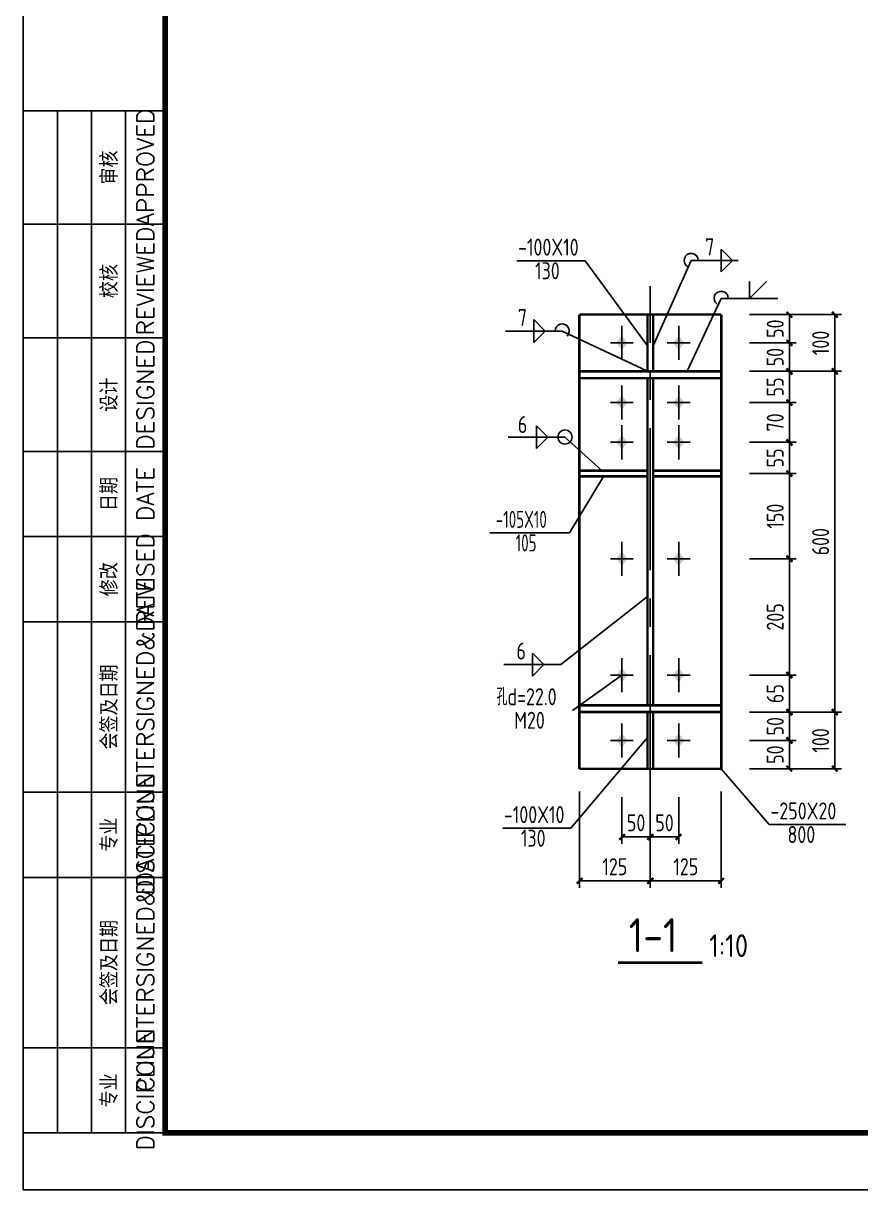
# Model space of a CAD drawing. Header units: millimetres. Extents: x 866309 to 879639, y 39442 to 44891.
# Drawn here: x 877299.4 to 877446.9, y 39448.6 to 39654 of the extents above; entities that cross this region are included whole.
import ezdxf
from ezdxf.enums import TextEntityAlignment as Align

# ---------------------------------------------------------------- set-up
doc = ezdxf.new("R2010")
doc.units = ezdxf.units.MM
doc.header["$LTSCALE"] = 1000
doc.header["$MEASUREMENT"] = 0
for name, pattern in [('2', [11.4, 9, -0.9, 0.6, -0.9]), ('CENTER', [2, 1.25, -0.25, 0.25, -0.25]), ('DOTE', [2.42, 2, -0.2, 0.02, -0.2])]:
    doc.linetypes.add(name, pattern=pattern)
for name, color, linetype in [('10', 7, 'Continuous'), ('1000', 2, 'Continuous'), ('20', 2, 'Continuous'), ('DIM', 7, 'Continuous'), ('DOTE', 1, 'DOTE'), ('中文', 7, 'Continuous'), ('尺寸标注', 7, 'Continuous'), ('焊缝标注', 3, 'Continuous'), ('螺栓孔标注', 253, 'Continuous'), ('轴线', 253, '2'), ('钢板标注', 253, 'Continuous')]:
    doc.layers.add(name, color=color, linetype=linetype)
doc.styles.add('ECEC_TK', font='txt_l.shx', dxfattribs={"bigfont": 'hztxt_l.shx'})
doc.styles.add('GBHZ', font='gbenor.shx', dxfattribs={"width": 0.9, "bigfont": 'gbcbig.shx'})
doc.dimstyles.new('Y10', dxfattribs={"dimscale": 0, "dimtxt": 3, "dimasz": 0.01, "dimexe": 1.2, "dimexo": 1, "dimgap": 1, "dimtad": 1, "dimdec": 0, "dimlfac": 10, "dimzin": 0, "dimdsep": 46, "dimtxsty": 'GBHZ', "dimblk1": 'DX', "dimblk2": 'DX', "dimsah": 1, "dimcen": 0.09, "dimdle": 1, "dimadec": 0, "dimazin": 0, "dimtfac": 1, "dimtdec": 0, "dimtix": 1, "dimtmove": 2, "dimatfit": 3, "dimldrblk": 'DX', "dimfxl": 0, "dimtolj": 1, "dimtzin": 0, "dimarcsym": 0})

# ---------------------------------------------------------------- blocks, each defined once
blk = doc.blocks.new('DX')
at = {"color": 0, "linetype": 'ByBlock', "const_width": 40}
blk.add_lwpolyline([(-54, -51), (46, 49)], dxfattribs=at)
blk = doc.blocks.new('*D2074')
at = {"layer": 'Defpoints', "color": 0, "linetype": 'ByBlock', "transparency": 16777216}
for p in [(877426.62, 39602.73, -3), (877426.32, 39597.73, -3), (877434.32, 39597.73)]:
    blk.add_point(p, dxfattribs=at)
at = {"layer": 'DIM', "color": 0, "linetype": 'ByBlock', "lineweight": -2, "transparency": 16777216}
for p, q in [((877427.62, 39602.73), (877435.52, 39602.73)), ((877434.32, 39602.72), (877434.32, 39597.74)), ((877427.32, 39597.73), (877435.52, 39597.73))]:
    blk.add_line(p, q, dxfattribs=at)
at = {"layer": 'DIM', "color": 0, "linetype": 'ByBlock', "lineweight": -2, "transparency": 16777216, "xscale": 0.01, "yscale": 0.01, "zscale": 0.01}
for p, rotation in [((877434.32, 39602.73), 90), ((877434.32, 39597.73), 270)]:
    blk.add_blockref('DX', p, dxfattribs=dict(at, rotation=rotation))
at = {"layer": 'DIM', "color": 0, "linetype": 'ByBlock', "transparency": 16777216, "insert": (877431.82, 39600.23), "char_height": 3, "attachment_point": 5, "rotation": 90, "style": 'GBHZ'}
blk.add_mtext('\\A1;50', dxfattribs=at)
blk = doc.blocks.new('*D2075')
at = {"layer": 'Defpoints', "color": 0, "linetype": 'ByBlock', "transparency": 16777216}
for p in [(877426.32, 39597.73, -3), (877426.32, 39592.73, -3), (877434.32, 39592.73)]:
    blk.add_point(p, dxfattribs=at)
at = {"layer": 'DIM', "color": 0, "linetype": 'ByBlock', "lineweight": -2, "transparency": 16777216}
for p, q in [((877427.32, 39597.73), (877435.52, 39597.73)), ((877434.32, 39597.72), (877434.32, 39592.74)), ((877427.32, 39592.73), (877435.52, 39592.73))]:
    blk.add_line(p, q, dxfattribs=at)
at = {"layer": 'DIM', "color": 0, "linetype": 'ByBlock', "lineweight": -2, "transparency": 16777216, "xscale": 0.01, "yscale": 0.01, "zscale": 0.01}
for p, rotation in [((877434.32, 39597.73), 90), ((877434.32, 39592.73), 270)]:
    blk.add_blockref('DX', p, dxfattribs=dict(at, rotation=rotation))
at = {"layer": 'DIM', "color": 0, "linetype": 'ByBlock', "transparency": 16777216, "insert": (877431.82, 39595.23), "char_height": 3, "attachment_point": 5, "rotation": 90, "style": 'GBHZ'}
blk.add_mtext('\\A1;50', dxfattribs=at)
blk = doc.blocks.new('*D2076')
at = {"layer": 'Defpoints', "color": 0, "linetype": 'ByBlock', "transparency": 16777216}
for p in [(877426.32, 39592.73, -3), (877426.32, 39587.23), (877434.32, 39587.23)]:
    blk.add_point(p, dxfattribs=at)
at = {"layer": 'DIM', "color": 0, "linetype": 'ByBlock', "lineweight": -2, "transparency": 16777216}
for p, q in [((877427.32, 39592.73), (877435.52, 39592.73)), ((877434.32, 39592.72), (877434.32, 39587.24)), ((877427.32, 39587.23), (877435.52, 39587.23))]:
    blk.add_line(p, q, dxfattribs=at)
at = {"layer": 'DIM', "color": 0, "linetype": 'ByBlock', "lineweight": -2, "transparency": 16777216, "xscale": 0.01, "yscale": 0.01, "zscale": 0.01}
for p, rotation in [((877434.32, 39592.73), 90), ((877434.32, 39587.23), 270)]:
    blk.add_blockref('DX', p, dxfattribs=dict(at, rotation=rotation))
at = {"layer": 'DIM', "color": 0, "linetype": 'ByBlock', "transparency": 16777216, "insert": (877431.82, 39589.98), "char_height": 3, "attachment_point": 5, "rotation": 90, "style": 'GBHZ'}
blk.add_mtext('\\A1;55', dxfattribs=at)
blk = doc.blocks.new('*D2077')
at = {"layer": 'Defpoints', "color": 0, "linetype": 'ByBlock', "transparency": 16777216}
for p in [(877426.32, 39539.23, -3), (877426.32, 39532.73, -3), (877434.32, 39532.73)]:
    blk.add_point(p, dxfattribs=at)
at = {"layer": 'DIM', "color": 0, "linetype": 'ByBlock', "lineweight": -2, "transparency": 16777216}
for p, q in [((877427.32, 39539.23), (877435.52, 39539.23)), ((877434.32, 39539.22), (877434.32, 39532.74)), ((877427.32, 39532.73), (877435.52, 39532.73))]:
    blk.add_line(p, q, dxfattribs=at)
at = {"layer": 'DIM', "color": 0, "linetype": 'ByBlock', "lineweight": -2, "transparency": 16777216, "xscale": 0.01, "yscale": 0.01, "zscale": 0.01}
for p, rotation in [((877434.32, 39539.23), 90), ((877434.32, 39532.73), 270)]:
    blk.add_blockref('DX', p, dxfattribs=dict(at, rotation=rotation))
at = {"layer": 'DIM', "color": 0, "linetype": 'ByBlock', "transparency": 16777216, "insert": (877431.82, 39535.98), "char_height": 3, "attachment_point": 5, "rotation": 90, "style": 'GBHZ'}
blk.add_mtext('\\A1;65', dxfattribs=at)
blk = doc.blocks.new('*D2078')
at = {"layer": 'Defpoints', "color": 0, "linetype": 'ByBlock', "transparency": 16777216}
for p in [(877426.32, 39532.73, -3), (877426.32, 39527.73, -3), (877434.32, 39527.73)]:
    blk.add_point(p, dxfattribs=at)
at = {"layer": 'DIM', "color": 0, "linetype": 'ByBlock', "lineweight": -2, "transparency": 16777216}
for p, q in [((877427.32, 39532.73), (877435.52, 39532.73)), ((877434.32, 39532.72), (877434.32, 39527.74)), ((877427.32, 39527.73), (877435.52, 39527.73))]:
    blk.add_line(p, q, dxfattribs=at)
at = {"layer": 'DIM', "color": 0, "linetype": 'ByBlock', "lineweight": -2, "transparency": 16777216, "xscale": 0.01, "yscale": 0.01, "zscale": 0.01}
for p, rotation in [((877434.32, 39532.73), 90), ((877434.32, 39527.73), 270)]:
    blk.add_blockref('DX', p, dxfattribs=dict(at, rotation=rotation))
at = {"layer": 'DIM', "color": 0, "linetype": 'ByBlock', "transparency": 16777216, "insert": (877431.82, 39530.23), "char_height": 3, "attachment_point": 5, "rotation": 90, "style": 'GBHZ'}
blk.add_mtext('\\A1;50', dxfattribs=at)
blk = doc.blocks.new('*D2079')
at = {"layer": 'Defpoints', "color": 0, "linetype": 'ByBlock', "transparency": 16777216}
for p in [(877426.32, 39527.73, -3), (877426.32, 39522.73, -3), (877434.32, 39522.73)]:
    blk.add_point(p, dxfattribs=at)
at = {"layer": 'DIM', "color": 0, "linetype": 'ByBlock', "lineweight": -2, "transparency": 16777216}
for p, q in [((877427.32, 39527.73), (877435.52, 39527.73)), ((877434.32, 39527.72), (877434.32, 39522.74)), ((877427.32, 39522.73), (877435.52, 39522.73))]:
    blk.add_line(p, q, dxfattribs=at)
at = {"layer": 'DIM', "color": 0, "linetype": 'ByBlock', "lineweight": -2, "transparency": 16777216, "xscale": 0.01, "yscale": 0.01, "zscale": 0.01}
for p, rotation in [((877434.32, 39527.73), 90), ((877434.32, 39522.73), 270)]:
    blk.add_blockref('DX', p, dxfattribs=dict(at, rotation=rotation))
at = {"layer": 'DIM', "color": 0, "linetype": 'ByBlock', "transparency": 16777216, "insert": (877431.82, 39525.23), "char_height": 3, "attachment_point": 5, "rotation": 90, "style": 'GBHZ'}
blk.add_mtext('\\A1;50', dxfattribs=at)
blk = doc.blocks.new('*D2080')
at = {"layer": 'Defpoints', "color": 0, "linetype": 'ByBlock', "transparency": 16777216}
for p in [(877404.82, 39518.73, -3), (877409.82, 39518.73, -3), (877409.82, 39510.73)]:
    blk.add_point(p, dxfattribs=at)
at = {"layer": 'DIM', "color": 0, "linetype": 'ByBlock', "lineweight": -2, "transparency": 16777216}
for p, q in [((877404.82, 39517.73), (877404.82, 39509.53)), ((877409.82, 39517.73), (877409.82, 39509.53)), ((877404.83, 39510.73), (877409.81, 39510.73))]:
    blk.add_line(p, q, dxfattribs=at)
at = {"layer": 'DIM', "color": 0, "linetype": 'ByBlock', "lineweight": -2, "transparency": 16777216, "xscale": 0.01, "yscale": 0.01, "zscale": 0.01, "rotation": 180}
blk.add_blockref('DX', (877404.82, 39510.73), dxfattribs=at)
at = {"layer": 'DIM', "color": 0, "linetype": 'ByBlock', "lineweight": -2, "transparency": 16777216, "xscale": 0.01, "yscale": 0.01, "zscale": 0.01}
blk.add_blockref('DX', (877409.82, 39510.73), dxfattribs=at)
at = {"layer": 'DIM', "color": 0, "linetype": 'ByBlock', "transparency": 16777216, "insert": (877407.32, 39513.23), "char_height": 3, "attachment_point": 5, "style": 'GBHZ'}
blk.add_mtext('\\A1;50', dxfattribs=at)
blk = doc.blocks.new('*D2081')
at = {"layer": 'Defpoints', "color": 0, "linetype": 'ByBlock', "transparency": 16777216}
for p in [(877409.82, 39518.73, -3), (877414.82, 39518.73, -3), (877414.82, 39510.73)]:
    blk.add_point(p, dxfattribs=at)
at = {"layer": 'DIM', "color": 0, "linetype": 'ByBlock', "lineweight": -2, "transparency": 16777216}
for p, q in [((877409.82, 39517.73), (877409.82, 39509.53)), ((877414.82, 39517.73), (877414.82, 39509.53)), ((877409.83, 39510.73), (877414.81, 39510.73))]:
    blk.add_line(p, q, dxfattribs=at)
at = {"layer": 'DIM', "color": 0, "linetype": 'ByBlock', "lineweight": -2, "transparency": 16777216, "xscale": 0.01, "yscale": 0.01, "zscale": 0.01, "rotation": 180}
blk.add_blockref('DX', (877409.82, 39510.73), dxfattribs=at)
at = {"layer": 'DIM', "color": 0, "linetype": 'ByBlock', "lineweight": -2, "transparency": 16777216, "xscale": 0.01, "yscale": 0.01, "zscale": 0.01}
blk.add_blockref('DX', (877414.82, 39510.73), dxfattribs=at)
at = {"layer": 'DIM', "color": 0, "linetype": 'ByBlock', "transparency": 16777216, "insert": (877412.32, 39513.23), "char_height": 3, "attachment_point": 5, "style": 'GBHZ'}
blk.add_mtext('\\A1;50', dxfattribs=at)
blk = doc.blocks.new('*D2082')
at = {"layer": 'Defpoints', "color": 0, "linetype": 'ByBlock', "transparency": 16777216}
for p in [(877397.32, 39519.73, -3), (877409.82, 39519.73, -3), (877409.82, 39503)]:
    blk.add_point(p, dxfattribs=at)
at = {"layer": 'DIM', "color": 0, "linetype": 'ByBlock', "lineweight": -2, "transparency": 16777216}
for p, q in [((877397.32, 39518.73), (877397.32, 39501.8)), ((877409.82, 39518.73), (877409.82, 39501.8)), ((877397.33, 39503), (877409.81, 39503))]:
    blk.add_line(p, q, dxfattribs=at)
at = {"layer": 'DIM', "color": 0, "linetype": 'ByBlock', "lineweight": -2, "transparency": 16777216, "xscale": 0.01, "yscale": 0.01, "zscale": 0.01, "rotation": 180}
blk.add_blockref('DX', (877397.32, 39503), dxfattribs=at)
at = {"layer": 'DIM', "color": 0, "linetype": 'ByBlock', "lineweight": -2, "transparency": 16777216, "xscale": 0.01, "yscale": 0.01, "zscale": 0.01}
blk.add_blockref('DX', (877409.82, 39503), dxfattribs=at)
at = {"layer": 'DIM', "color": 0, "linetype": 'ByBlock', "transparency": 16777216, "insert": (877403.57, 39505.5), "char_height": 3, "attachment_point": 5, "style": 'GBHZ'}
blk.add_mtext('\\A1;125', dxfattribs=at)
blk = doc.blocks.new('*D2083')
at = {"layer": 'Defpoints', "color": 0, "linetype": 'ByBlock', "transparency": 16777216}
for p in [(877409.82, 39519.73, -3), (877422.32, 39519.73, -3), (877422.32, 39503)]:
    blk.add_point(p, dxfattribs=at)
at = {"layer": 'DIM', "color": 0, "linetype": 'ByBlock', "lineweight": -2, "transparency": 16777216}
for p, q in [((877409.82, 39518.73), (877409.82, 39501.8)), ((877422.32, 39518.73), (877422.32, 39501.8)), ((877409.83, 39503), (877422.31, 39503))]:
    blk.add_line(p, q, dxfattribs=at)
at = {"layer": 'DIM', "color": 0, "linetype": 'ByBlock', "lineweight": -2, "transparency": 16777216, "xscale": 0.01, "yscale": 0.01, "zscale": 0.01, "rotation": 180}
blk.add_blockref('DX', (877409.82, 39503), dxfattribs=at)
at = {"layer": 'DIM', "color": 0, "linetype": 'ByBlock', "lineweight": -2, "transparency": 16777216, "xscale": 0.01, "yscale": 0.01, "zscale": 0.01}
blk.add_blockref('DX', (877422.32, 39503), dxfattribs=at)
at = {"layer": 'DIM', "color": 0, "linetype": 'ByBlock', "transparency": 16777216, "insert": (877416.07, 39505.5), "char_height": 3, "attachment_point": 5, "style": 'GBHZ'}
blk.add_mtext('\\A1;125', dxfattribs=at)
blk = doc.blocks.new('*D2084')
at = {"layer": 'Defpoints', "color": 0, "linetype": 'ByBlock', "transparency": 16777216}
for p in [(877434.32, 39592.73, -3), (877426.32, 39532.73, -3), (877442.32, 39532.73)]:
    blk.add_point(p, dxfattribs=at)
at = {"layer": 'DIM', "color": 0, "linetype": 'ByBlock', "lineweight": -2, "transparency": 16777216}
for p, q in [((877435.32, 39592.73), (877443.52, 39592.73)), ((877442.32, 39592.72), (877442.32, 39532.74)), ((877427.32, 39532.73), (877443.52, 39532.73))]:
    blk.add_line(p, q, dxfattribs=at)
at = {"layer": 'DIM', "color": 0, "linetype": 'ByBlock', "lineweight": -2, "transparency": 16777216, "xscale": 0.01, "yscale": 0.01, "zscale": 0.01}
for p, rotation in [((877442.32, 39592.73), 90), ((877442.32, 39532.73), 270)]:
    blk.add_blockref('DX', p, dxfattribs=dict(at, rotation=rotation))
at = {"layer": 'DIM', "color": 0, "linetype": 'ByBlock', "transparency": 16777216, "insert": (877439.82, 39562.73), "char_height": 3, "attachment_point": 5, "rotation": 90, "style": 'GBHZ'}
blk.add_mtext('\\A1;600', dxfattribs=at)
blk = doc.blocks.new('*D2085')
at = {"layer": 'Defpoints', "color": 0, "linetype": 'ByBlock', "transparency": 16777216}
for p in [(877427.32, 39532.73), (877428.32, 39522.73), (877442.32, 39522.73)]:
    blk.add_point(p, dxfattribs=at)
at = {"layer": 'DIM', "color": 0, "linetype": 'ByBlock', "lineweight": -2, "transparency": 16777216}
for p, q in [((877428.32, 39532.73), (877443.52, 39532.73)), ((877442.32, 39532.72), (877442.32, 39522.74)), ((877429.32, 39522.73), (877443.52, 39522.73))]:
    blk.add_line(p, q, dxfattribs=at)
at = {"layer": 'DIM', "color": 0, "linetype": 'ByBlock', "lineweight": -2, "transparency": 16777216, "xscale": 0.01, "yscale": 0.01, "zscale": 0.01}
for p, rotation in [((877442.32, 39532.73), 90), ((877442.32, 39522.73), 270)]:
    blk.add_blockref('DX', p, dxfattribs=dict(at, rotation=rotation))
at = {"layer": 'DIM', "color": 0, "linetype": 'ByBlock', "transparency": 16777216, "insert": (877439.82, 39527.73), "char_height": 3, "attachment_point": 5, "rotation": 90, "style": 'GBHZ'}
blk.add_mtext('\\A1;100', dxfattribs=at)
blk = doc.blocks.new('*D2086')
at = {"layer": 'Defpoints', "color": 0, "linetype": 'ByBlock', "transparency": 16777216}
for p in [(877426.32, 39602.73, -3), (877442.32, 39602.73), (877427.32, 39592.73)]:
    blk.add_point(p, dxfattribs=at)
at = {"layer": 'DIM', "color": 0, "linetype": 'ByBlock', "lineweight": -2, "transparency": 16777216}
for p, q in [((877427.32, 39602.73), (877443.52, 39602.73)), ((877442.32, 39592.74), (877442.32, 39602.72)), ((877428.32, 39592.73), (877443.52, 39592.73))]:
    blk.add_line(p, q, dxfattribs=at)
at = {"layer": 'DIM', "color": 0, "linetype": 'ByBlock', "lineweight": -2, "transparency": 16777216, "xscale": 0.01, "yscale": 0.01, "zscale": 0.01}
for p, rotation in [((877442.32, 39602.73), 90), ((877442.32, 39592.73), 270)]:
    blk.add_blockref('DX', p, dxfattribs=dict(at, rotation=rotation))
at = {"layer": 'DIM', "color": 0, "linetype": 'ByBlock', "transparency": 16777216, "insert": (877439.82, 39597.73), "char_height": 3, "attachment_point": 5, "rotation": 90, "style": 'GBHZ'}
blk.add_mtext('\\A1;100', dxfattribs=at)
blk = doc.blocks.new('*D2087')
at = {"layer": 'Defpoints', "color": 0, "linetype": 'ByBlock', "transparency": 16777216}
for p in [(877426.32, 39559.73), (877434.32, 39559.73), (877426.32, 39539.23)]:
    blk.add_point(p, dxfattribs=at)
at = {"layer": 'DIM', "color": 0, "linetype": 'ByBlock', "lineweight": -2, "transparency": 16777216}
for p, q in [((877427.32, 39559.73), (877435.52, 39559.73)), ((877434.32, 39539.24), (877434.32, 39559.72)), ((877427.32, 39539.23), (877435.52, 39539.23))]:
    blk.add_line(p, q, dxfattribs=at)
at = {"layer": 'DIM', "color": 0, "linetype": 'ByBlock', "lineweight": -2, "transparency": 16777216, "xscale": 0.01, "yscale": 0.01, "zscale": 0.01}
for p, rotation in [((877434.32, 39559.73), 90), ((877434.32, 39539.23), 270)]:
    blk.add_blockref('DX', p, dxfattribs=dict(at, rotation=rotation))
at = {"layer": 'DIM', "color": 0, "linetype": 'ByBlock', "transparency": 16777216, "insert": (877431.82, 39549.48), "char_height": 3, "attachment_point": 5, "rotation": 90, "style": 'GBHZ'}
blk.add_mtext('\\A1;205', dxfattribs=at)
blk = doc.blocks.new('*D2088')
at = {"layer": 'Defpoints', "color": 0, "linetype": 'ByBlock', "transparency": 16777216}
for p in [(877426.32, 39587.23), (877434.32, 39587.23), (877426.32, 39580.23, -3)]:
    blk.add_point(p, dxfattribs=at)
at = {"layer": 'DIM', "color": 0, "linetype": 'ByBlock', "lineweight": -2, "transparency": 16777216}
for p, q in [((877427.32, 39587.23), (877435.52, 39587.23)), ((877434.32, 39580.24), (877434.32, 39587.22)), ((877427.32, 39580.23), (877435.52, 39580.23))]:
    blk.add_line(p, q, dxfattribs=at)
at = {"layer": 'DIM', "color": 0, "linetype": 'ByBlock', "lineweight": -2, "transparency": 16777216, "xscale": 0.01, "yscale": 0.01, "zscale": 0.01}
for p, rotation in [((877434.32, 39587.23), 90), ((877434.32, 39580.23), 270)]:
    blk.add_blockref('DX', p, dxfattribs=dict(at, rotation=rotation))
at = {"layer": 'DIM', "color": 0, "linetype": 'ByBlock', "transparency": 16777216, "insert": (877431.82, 39583.73), "char_height": 3, "attachment_point": 5, "rotation": 90, "style": 'GBHZ'}
blk.add_mtext('\\A1;70', dxfattribs=at)
blk = doc.blocks.new('*D2089')
at = {"layer": 'Defpoints', "color": 0, "linetype": 'ByBlock', "transparency": 16777216}
for p in [(877426.32, 39580.23, -3), (877426.32, 39574.73), (877434.32, 39574.73)]:
    blk.add_point(p, dxfattribs=at)
at = {"layer": 'DIM', "color": 0, "linetype": 'ByBlock', "lineweight": -2, "transparency": 16777216}
for p, q in [((877427.32, 39580.23), (877435.52, 39580.23)), ((877434.32, 39580.22), (877434.32, 39574.74)), ((877427.32, 39574.73), (877435.52, 39574.73))]:
    blk.add_line(p, q, dxfattribs=at)
at = {"layer": 'DIM', "color": 0, "linetype": 'ByBlock', "lineweight": -2, "transparency": 16777216, "xscale": 0.01, "yscale": 0.01, "zscale": 0.01}
for p, rotation in [((877434.32, 39580.23), 90), ((877434.32, 39574.73), 270)]:
    blk.add_blockref('DX', p, dxfattribs=dict(at, rotation=rotation))
at = {"layer": 'DIM', "color": 0, "linetype": 'ByBlock', "transparency": 16777216, "insert": (877431.82, 39577.48), "char_height": 3, "attachment_point": 5, "rotation": 90, "style": 'GBHZ'}
blk.add_mtext('\\A1;55', dxfattribs=at)
blk = doc.blocks.new('*D2072')
at = {"layer": 'Defpoints', "color": 0, "linetype": 'ByBlock', "transparency": 16777216}
for p in [(877426.32, 39574.73, -3), (877426.32, 39559.73), (877434.32, 39559.73)]:
    blk.add_point(p, dxfattribs=at)
at = {"layer": 'DIM', "color": 0, "linetype": 'ByBlock', "lineweight": -2, "transparency": 16777216}
for p, q in [((877427.32, 39574.73), (877435.52, 39574.73)), ((877434.32, 39574.72), (877434.32, 39559.74)), ((877427.32, 39559.73), (877435.52, 39559.73))]:
    blk.add_line(p, q, dxfattribs=at)
at = {"layer": 'DIM', "color": 0, "linetype": 'ByBlock', "lineweight": -2, "transparency": 16777216, "xscale": 0.01, "yscale": 0.01, "zscale": 0.01}
for p, rotation in [((877434.32, 39574.73), 90), ((877434.32, 39559.73), 270)]:
    blk.add_blockref('DX', p, dxfattribs=dict(at, rotation=rotation))
at = {"layer": 'DIM', "color": 0, "linetype": 'ByBlock', "transparency": 16777216, "insert": (877431.82, 39567.23), "char_height": 3, "attachment_point": 5, "rotation": 90, "style": 'GBHZ'}
blk.add_mtext('\\A1;150', dxfattribs=at)

msp = doc.modelspace()

# ---------------------------------------------------------------- linework, layer by layer
for p, q in [((877299.374, 39448.627), (877299.374, 40042.627)), ((877299.374, 40042.627), (877299.374, 39448.627)), ((877305.374, 39458.627), (877305.374, 39638.627)), ((877311.374, 39458.627), (877311.374, 39638.627)), ((877317.374, 39458.627), (877317.374, 39638.627)), ((877299.374, 39618.627), (877324.374, 39618.627)), ((877299.374, 39598.627), (877324.374, 39598.627)), ((877299.374, 39578.627), (877324.374, 39578.627)), ((877299.374, 39563.627), (877324.374, 39563.627)), ((877299.374, 39548.627), (877324.374, 39548.627)), ((877299.374, 39518.627), (877324.374, 39518.627)), ((877299.374, 39503.627), (877324.374, 39503.627)), ((877299.374, 39473.627), (877324.374, 39473.627)), ((878350.624, 39448.627), (877299.374, 39448.627))]:
    msp.add_line(p, q)
at = {"color": 0, "const_width": 1}
msp.add_lwpolyline([(878340.624, 39458.627), (877324.374, 39458.627), (877324.374, 40032.627), (878340.624, 40032.627)], close=True, dxfattribs=at)
msp.add_lwpolyline([(877299.374, 39638.627), (877299.374, 39458.627), (877324.374, 39458.627), (877324.374, 39638.627)], close=True)
at = {"layer": '10', "color": 253}
for p, q in [((877404.818, 39600.731, -3), (877404.818, 39594.731, -3)), ((877414.818, 39600.731, -3), (877414.818, 39594.731, -3)), ((877406.818, 39597.731, -3), (877402.818, 39597.731, -3)), ((877416.818, 39597.731, -3), (877412.818, 39597.731, -3)), ((877404.818, 39590.231, -3), (877404.818, 39584.231, -3)), ((877414.818, 39590.231, -3), (877414.818, 39584.231, -3)), ((877406.818, 39587.231, -3), (877402.818, 39587.231, -3)), ((877416.818, 39587.231, -3), (877412.818, 39587.231, -3)), ((877404.818, 39583.231, -6), (877404.818, 39577.231, -6)), ((877414.818, 39583.231, -6), (877414.818, 39577.231, -6)), ((877406.818, 39580.231, -6), (877402.818, 39580.231, -6)), ((877416.818, 39580.231, -6), (877412.818, 39580.231, -6)), ((877404.818, 39556.731, -3), (877404.818, 39562.731, -3)), ((877414.818, 39556.731, -3), (877414.818, 39562.731, -3)), ((877406.818, 39559.731, -3), (877402.818, 39559.731, -3)), ((877416.818, 39559.731, -3), (877412.818, 39559.731, -3)), ((877404.818, 39542.23, -3), (877404.818, 39536.23, -3)), ((877414.818, 39542.23, -3), (877414.818, 39536.23, -3)), ((877406.818, 39539.23, -3), (877402.818, 39539.23, -3)), ((877416.818, 39539.23, -3), (877412.818, 39539.23, -3)), ((877404.818, 39530.73, -3), (877404.818, 39524.73, -3)), ((877414.818, 39530.73, -3), (877414.818, 39524.73, -3)), ((877406.818, 39527.73, -3), (877402.818, 39527.73, -3)), ((877416.818, 39527.73, -3), (877412.818, 39527.73, -3))]:
    msp.add_line(p, q, dxfattribs=at)
at = {"layer": '10', "const_width": 0.45}
msp.add_lwpolyline([(877404.106, 39488.586), (877418.97, 39488.586)], dxfattribs=at)
at = {"layer": '10'}
for points in [[(877404.818, 39599.031, -3), (877403.818, 39597.731, -3), (877405.818, 39597.731, -3), (877404.818, 39596.431, -3)], [(877414.818, 39599.031, -3), (877413.818, 39597.731, -3), (877415.818, 39597.731, -3), (877414.818, 39596.431, -3)], [(877404.818, 39588.531, -3), (877403.818, 39587.231, -3), (877405.818, 39587.231, -3), (877404.818, 39585.931, -3)], [(877414.818, 39588.531, -3), (877413.818, 39587.231, -3), (877415.818, 39587.231, -3), (877414.818, 39585.931, -3)], [(877404.818, 39581.531, -6), (877403.818, 39580.231, -6), (877405.818, 39580.231, -6), (877404.818, 39578.931, -6)], [(877414.818, 39581.531, -6), (877413.818, 39580.231, -6), (877415.818, 39580.231, -6), (877414.818, 39578.931, -6)], [(877404.818, 39558.431, -3), (877403.818, 39559.731, -3), (877405.818, 39559.731, -3), (877404.818, 39561.031, -3)], [(877414.818, 39558.431, -3), (877413.818, 39559.731, -3), (877415.818, 39559.731, -3), (877414.818, 39561.031, -3)], [(877404.818, 39540.53, -3), (877403.818, 39539.23, -3), (877405.818, 39539.23, -3), (877404.818, 39537.93, -3)], [(877414.818, 39540.53, -3), (877413.818, 39539.23, -3), (877415.818, 39539.23, -3), (877414.818, 39537.93, -3)], [(877404.818, 39529.03, -3), (877403.818, 39527.73, -3), (877405.818, 39527.73, -3), (877404.818, 39526.43, -3)], [(877414.818, 39529.03, -3), (877413.818, 39527.73, -3), (877415.818, 39527.73, -3), (877414.818, 39526.43, -3)]]:
    msp.add_solid(points, dxfattribs=at)
at = {"layer": '1000', "const_width": 0.45, "elevation": -3}
for points in [[(877422.318, 39602.73), (877397.318, 39602.73)], [(877397.318, 39602.73), (877397.318, 39522.73)], [(877409.318, 39602.73), (877409.318, 39592.731)], [(877410.318, 39592.731), (877410.318, 39602.73)], [(877422.318, 39522.73), (877422.318, 39602.73)], [(877409.318, 39522.731), (877409.318, 39532.73)], [(877410.318, 39532.73), (877410.318, 39522.731)], [(877397.318, 39522.73), (877422.318, 39522.73)]]:
    msp.add_lwpolyline(points, dxfattribs=at)
at = {"layer": '1000', "const_width": 0.45}
for points in [[(877409.318, 39575.231), (877397.318, 39575.231)], [(877410.318, 39575.231), (877422.318, 39575.231)], [(877397.318, 39574.231), (877409.318, 39574.231)], [(877422.318, 39574.231), (877410.318, 39574.231)]]:
    msp.add_lwpolyline(points, dxfattribs=at)
at = {"layer": '20', "const_width": 0.3, "elevation": -3}
for points in [[(877397.318, 39589.23), (877397.318, 39588.23)], [(877422.318, 39589.23), (877422.318, 39588.23)]]:
    msp.add_lwpolyline(points, dxfattribs=at)
at = {"layer": '20', "const_width": 0.3}
msp.add_lwpolyline([(877397.318, 39565.23), (877397.318, 39564.23)], dxfattribs=at)
at = {"layer": 'DOTE', "linetype": 'CENTER', "ltscale": 0.02}
msp.add_line((877409.818, 39517.73, -3), (877409.818, 39607.73, -3), dxfattribs=at)
at = {"layer": '尺寸标注', "color": 3, "const_width": 0.45, "elevation": -3}
for points in [[(877422.318, 39592.731), (877397.318, 39592.731)], [(877397.318, 39591.531), (877422.318, 39591.531)], [(877409.318, 39533.93), (877409.318, 39591.531)], [(877410.318, 39533.93), (877410.318, 39591.531)], [(877422.318, 39533.93), (877397.318, 39533.93)], [(877397.318, 39532.73), (877422.318, 39532.73)]]:
    msp.add_lwpolyline(points, dxfattribs=at)
at = {"layer": '焊缝标注'}
for p, q in [((877422.279, 39614.252, -3), (877424.279, 39612.252, -3)), ((877422.279, 39612.252, -3), (877422.279, 39614.252, -3)), ((877410.318, 39597.231, -3), (877417.012, 39612.252, -3)), ((877417.012, 39612.252, -3), (877425.279, 39612.252, -3)), ((877422.279, 39610.252, -3), (877424.279, 39612.252, -3)), ((877422.279, 39612.252, -3), (877422.279, 39610.252, -3)), ((877427.306, 39605.577, -3), (877427.306, 39608.577, -3)), ((877427.306, 39605.577, -3), (877430.306, 39608.577, -3)), ((877416.318, 39592.731, -3), (877422.306, 39605.577, -3)), ((877422.306, 39605.577, -3), (877432.306, 39605.577, -3)), ((877391.29, 39599.831, -3), (877389.29, 39601.831, -3)), ((877389.29, 39599.831, -3), (877389.29, 39601.831, -3)), ((877394.29, 39599.831, -3), (877384.29, 39599.831, -3)), ((877391.29, 39599.831, -3), (877389.29, 39597.831, -3)), ((877389.29, 39599.831, -3), (877389.29, 39597.831, -3)), ((877409.318, 39592.731, -3), (877394.29, 39599.831, -3)), ((877391.789, 39581.154, -3), (877389.789, 39583.154, -3)), ((877389.789, 39581.154, -3), (877389.789, 39583.154, -3)), ((877394.789, 39581.154, -3), (877384.789, 39581.154, -3)), ((877391.789, 39581.154, -3), (877389.789, 39579.154, -3)), ((877389.789, 39581.154, -3), (877389.789, 39579.154, -3)), ((877401.318, 39575.208, -3), (877394.789, 39581.154, -3)), ((877409.318, 39553.094, -3), (877394.04, 39541.08, -3)), ((877391.04, 39541.08, -3), (877389.04, 39543.08, -3)), ((877389.04, 39541.08, -3), (877389.04, 39543.08, -3)), ((877394.04, 39541.08, -3), (877384.04, 39541.08, -3)), ((877391.04, 39541.08, -3), (877389.04, 39539.08, -3)), ((877389.04, 39541.08, -3), (877389.04, 39539.08, -3))]:
    msp.add_line(p, q, dxfattribs=at)
msp.add_circle((877394.789, 39581.154, -3), 1.25, dxfattribs=at)
for centre, start, end in [((877417.012, 39612.252, -3), 0, 245.25041), ((877422.306, 39605.577, -3), 0, 235.48873), ((877394.29, 39599.831, -3), 314.93155, 180.00001)]:
    msp.add_arc(centre, 1.25, start, end, dxfattribs=at)
at = {"layer": '螺栓孔标注'}
msp.add_line((877404.818, 39539.23, -3), (877396.142, 39533.028, -3), dxfattribs=at)
at = {"layer": '螺栓孔标注', "const_width": 0.1, "elevation": -3}
msp.add_lwpolyline([(877404.868, 39539.23, 1), (877404.768, 39539.23, 1), (877404.868, 39539.23, 1)], format="xyb", close=True, dxfattribs=at)
at = {"layer": '钢板标注'}
for p, q in [((877398.324, 39612.192, -3), (877386.324, 39612.192, -3)), ((877409.318, 39597.231, -3), (877398.324, 39612.192, -3)), ((877401.568, 39574.231), (877395.565, 39564.262)), ((877395.565, 39564.262), (877381.565, 39564.262)), ((877409.318, 39528.23, -3), (877395.824, 39512.269, -3)), ((877422.318, 39522.73, -3), (877430.779, 39512.915, -3)), ((877395.824, 39512.269, -3), (877383.824, 39512.269, -3)), ((877430.779, 39512.915, -3), (877444.276, 39512.915, -3))]:
    msp.add_line(p, q, dxfattribs=at)
at = {"layer": '钢板标注', "const_width": 0.1, "elevation": -3}
for points in [[(877409.368, 39597.231, 1), (877409.268, 39597.231, 1), (877409.368, 39597.231, 1)], [(877409.368, 39528.23, -1), (877409.268, 39528.23, -1), (877409.368, 39528.23, -1)], [(877422.368, 39522.73, 1), (877422.268, 39522.73, 1), (877422.368, 39522.73, 1)]]:
    msp.add_lwpolyline(points, format="xyb", close=True, dxfattribs=at)

# ---------------------------------------------------------------- texts
at = {"style": 'ECEC_TK'}
for s, p in [('APPROVED', (877320.874, 39628.627)), ('审核', (877314.374, 39628.627)), ('REVIEWED', (877320.874, 39608.627)), ('校核', (877314.374, 39608.627)), ('DESIGNED', (877320.874, 39588.627)), ('设计', (877314.374, 39588.627)), ('DATE', (877320.874, 39571.127)), ('日期', (877314.374, 39571.127)), ('REVISED', (877320.874, 39556.127)), ('修改', (877314.374, 39556.127)), ('COUNTERSIGNED&DATE', (877320.874, 39533.627)), ('会签及日期', (877314.374, 39533.627)), ('DISCIPLINE', (877320.874, 39511.127)), ('专业', (877314.374, 39511.127)), ('COUNTERSIGNED&DATE', (877320.874, 39488.627)), ('会签及日期', (877314.374, 39488.627)), ('DISCIPLINE', (877320.874, 39466.127)), ('专业', (877314.374, 39466.127))]:
    msp.add_text(s, height=3, rotation=90, dxfattribs=at).set_placement(p, align=Align.MIDDLE)
at = {"layer": '中文', "style": 'GBHZ'}
msp.add_text('1:10', height=4, dxfattribs=at).set_placement((877420.195, 39489.603, -0.009))
at = {"layer": '焊缝标注', "style": 'GBHZ'}
for s, width, p in [('7', 0.9, (877419.479, 39613.152, -3)), ('7', 0.9, (877386.49, 39600.731, -3)), ('6', 0.9, (877386.49, 39581.865, -3)), ('-105X10', 0.75, (877382.615, 39565.162)), ('105', 0.75, (877386.115, 39561.012)), ('6', 0.9, (877386.24, 39541.98, -3))]:
    msp.add_text(s, height=3, dxfattribs=dict(at, width=width)).set_placement(p)
at = {"layer": '螺栓孔标注', "style": 'GBHZ', "width": 0.9}
for s, p in [('孔d=22.0', (877382.72, 39533.928, -3)), ('M20', (877385.842, 39529.778, -3))]:
    msp.add_text(s, height=3, dxfattribs=at).set_placement(p)
at = {"layer": '轴线', "color": 61, "linetype": 'ByBlock', "style": 'GBHZ'}
msp.add_text('1-1', height=6, dxfattribs=at).set_placement((877406.016, 39490.441))
at = {"layer": '钢板标注', "style": 'GBHZ', "width": 0.9}
for s, p in [('-100X10', (877386.524, 39613.092, -3)), ('130', (877389.524, 39608.942, -3)), ('-100X10', (877384.024, 39513.169, -3)), ('-250X20', (877430.979, 39513.815, -3)), ('130', (877387.024, 39509.019, -3)), ('800', (877433.979, 39509.665, -3))]:
    msp.add_text(s, height=3, dxfattribs=at).set_placement(p)

# ---------------------------------------------------------------- dimensions: what is measured, and where the dimension line sits
at = {"layer": 'DIM', "color": 2, "linetype": 'ByBlock'}
for base, p1, p2, angle, picture, middle in [((877442.318, 39602.731), (877427.318, 39592.731), (877426.318, 39602.731, -3), 270, '*D2086', (877439.818, 39597.731)), ((877434.318, 39597.731), (877426.622, 39602.73, -3), (877426.318, 39597.731, -3), 90, '*D2074', (877431.818, 39600.23)), ((877434.318, 39592.731), (877426.318, 39597.731, -3), (877426.318, 39592.731, -3), 90, '*D2075', (877431.818, 39595.231)), ((877434.318, 39587.231), (877426.318, 39592.731, -3), (877426.318, 39587.231), 90, '*D2076', (877431.818, 39589.981)), ((877442.318, 39532.73), (877434.318, 39592.731, -3), (877426.318, 39532.73, -3), 90, '*D2084', (877439.818, 39562.73)), ((877434.318, 39587.231), (877426.318, 39580.231, -3), (877426.318, 39587.231), 270, '*D2088', (877431.818, 39583.731)), ((877434.318, 39574.731), (877426.318, 39580.231, -3), (877426.318, 39574.731), 90, '*D2089', (877431.818, 39577.481)), ((877434.318, 39559.731), (877426.318, 39574.731, -3), (877426.318, 39559.731), 90, '*D2072', (877431.818, 39567.231)), ((877434.318, 39559.731), (877426.318, 39539.23), (877426.318, 39559.731), 270, '*D2087', (877431.818, 39549.48)), ((877434.318, 39532.73), (877426.318, 39539.23, -3), (877426.318, 39532.73, -3), 90, '*D2077', (877431.818, 39535.98)), ((877434.318, 39527.73), (877426.318, 39532.73, -3), (877426.318, 39527.73, -3), 90, '*D2078', (877431.818, 39530.23)), ((877442.318, 39522.73), (877427.318, 39532.73), (877428.318, 39522.73), 90, '*D2085', (877439.818, 39527.73)), ((877434.318, 39522.73), (877426.318, 39527.73, -3), (877426.318, 39522.73, -3), 90, '*D2079', (877431.818, 39525.23))]:
    dim = msp.add_linear_dim(base=base, p1=p1, p2=p2, angle=angle, dimstyle='Y10', override={"dimscale": 1}, dxfattribs=at)
    dim.commit()
    dim.dimension.update_dxf_attribs({"geometry": picture, "text_midpoint": middle})
for base, p1, p2, picture, middle in [((877409.818, 39503.004), (877397.318, 39519.73, -3), (877409.818, 39519.73, -3), '*D2082', (877403.568, 39505.504)), ((877409.818, 39510.73), (877404.818, 39518.73, -3), (877409.818, 39518.73, -3), '*D2080', (877407.318, 39513.23)), ((877422.318, 39503.004), (877409.818, 39519.73, -3), (877422.318, 39519.73, -3), '*D2083', (877416.068, 39505.504)), ((877414.818, 39510.73), (877409.818, 39518.73, -3), (877414.818, 39518.73, -3), '*D2081', (877412.318, 39513.23))]:
    dim = msp.add_linear_dim(base=base, p1=p1, p2=p2, dimstyle='Y10', override={"dimscale": 1}, dxfattribs=at)
    dim.commit()
    dim.dimension.update_dxf_attribs({"geometry": picture, "text_midpoint": middle})

doc.saveas('drawing.dxf')
